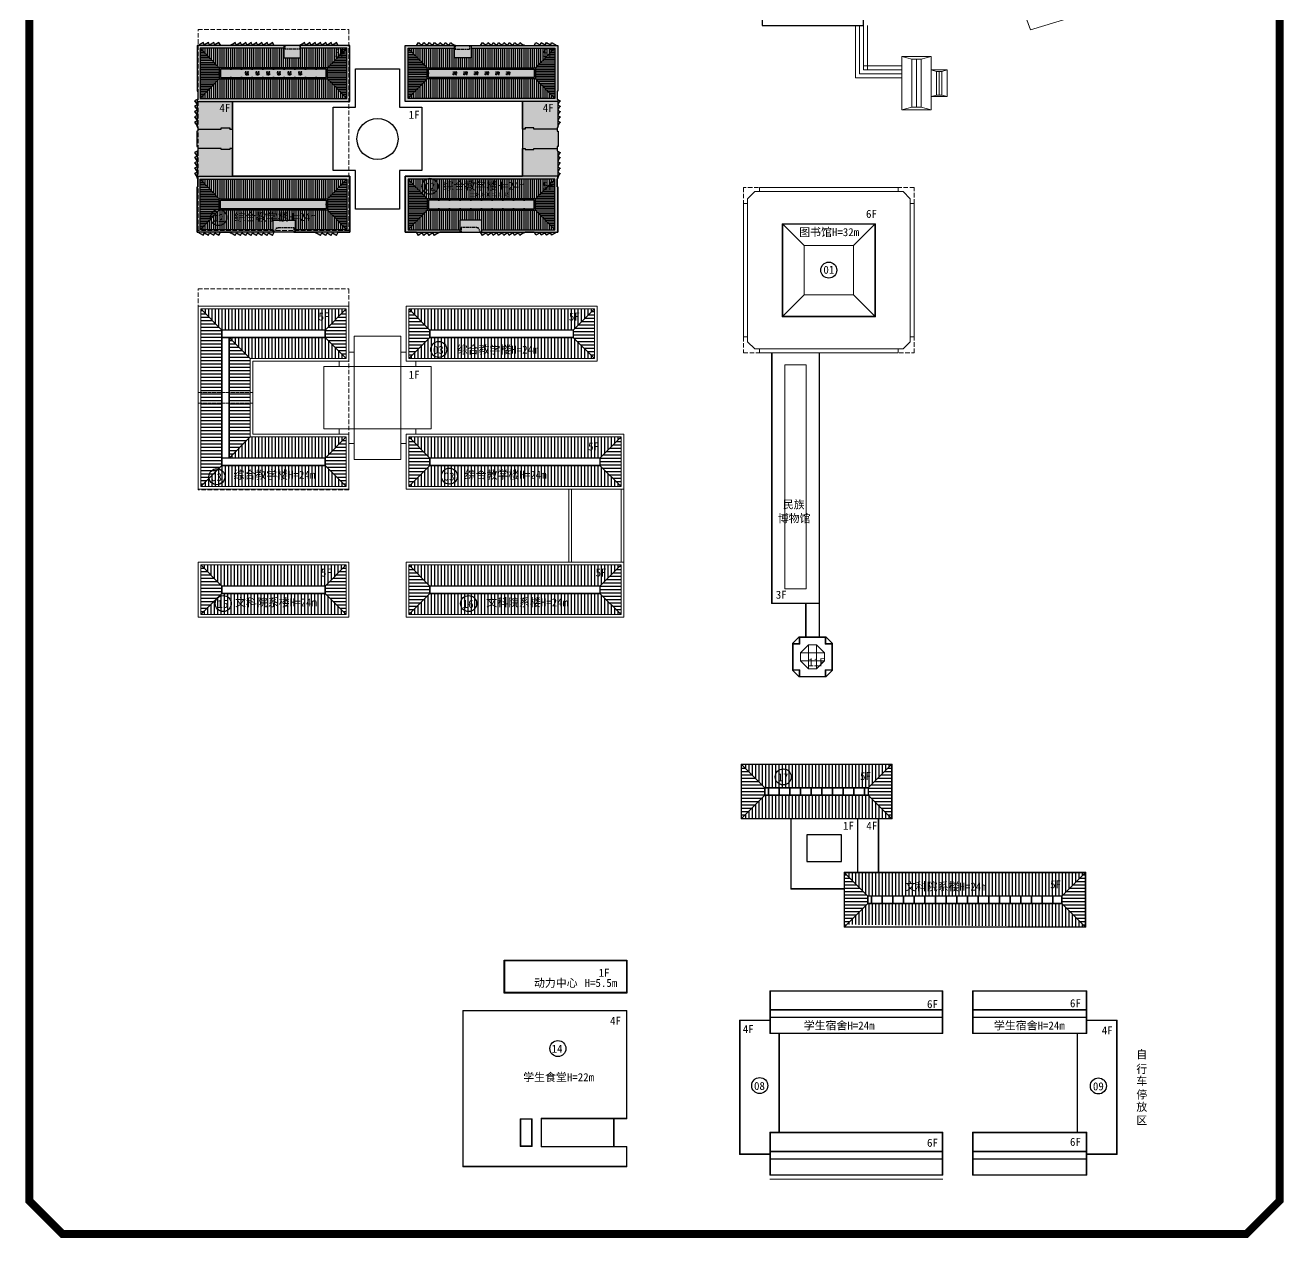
# Model space of a CAD drawing. Header units: millimetres. Extents: x 36733 to 38149, y 42096 to 44277.
# Drawn here: x 36733 to 38149, y 42096 to 43461 of the extents above; entities that cross this region are included whole.
import ezdxf

# ---------------------------------------------------------------- set-up
doc = ezdxf.new("R2010")
doc.units = ezdxf.units.MM
for name, pattern in [('DASH', [0.35, 0.25, -0.1]), ('图框-文字', [0]), ('墙', [0]), ('家具', [0]), ('设备', [0])]:
    doc.linetypes.add(name, pattern=pattern)
for name, color, linetype in [('A_equipment', 45, '设备'), ('A_furniture', 25, '家具'), ('A_title', 183, '图框-文字'), ('A_wall', 4, '墙'), ('填充', 251, 'Continuous')]:
    doc.layers.add(name, color=color, linetype=linetype)
doc.styles.add('HZTXT', font='simhei.ttf', dxfattribs={"width": 0.7})
pattern_1 = [(0, (-36435676.7, -44386626.5), (0, 635), [])]
pattern_2 = [(90, (-36435676.7, -44386626.5), (-793.75, 5e-14), [])]
pattern_3 = [(90, (-82531.1003, -89825.3483), (-3.7500015, 7e-16), [])]
pattern_4 = [(180, (-82531.1003, -90120.424), (-7e-16, -3.7500015), [])]
pattern_5 = [(180, (-72062.172, -85550.283), (-7e-16, -3.7500015), [])]
pattern_6 = [(90, (-72062.172, -85546.475), (-3.7500015, 7e-16), [])]

# ---------------------------------------------------------------- blocks, each defined once
blk = doc.blocks.new('A$19143737')
at = {"layer": 'A_furniture', "ltscale": 500}
h = blk.add_hatch(dxfattribs=at)
h.set_pattern_fill('LINE', color=256, scale=200, style=0)
h.set_pattern_definition([(0, (-36435676.7, -42960335.5), (0, 635), [])])
h.paths.add_polyline_path([(-20300, 26679), (-27500, 34100), (-27500, 15100), (-20300, 22500)])
at = {"layer": 'A_furniture'}
h = blk.add_hatch(dxfattribs=at)
h.set_pattern_fill('LINE,_O', color=256, scale=250, angle=90)
h.set_pattern_definition(pattern_2)
h.paths.add_polyline_path([(20312, 26700), (27500, 34100), (-3875, 34100), (-3875, 30450), (-10125, 30450), (-10125, 34100), (-27500, 34100), (-20320, 26700)])
at = {"layer": 'A_furniture', "ltscale": 500}
h = blk.add_hatch(dxfattribs=at)
h.set_pattern_fill('LINE', color=256, scale=200, style=0)
h.set_pattern_definition(pattern_1)
h.paths.add_polyline_path([(27500, 34100), (20300, 26688), (20300, 22500), (27500, 15100)])
at = {"layer": 'A_furniture'}
h = blk.add_hatch(dxfattribs=at)
h.set_pattern_fill('LINE,_O', color=256, scale=250, angle=90)
h.set_pattern_definition(pattern_2)
h.paths.add_polyline_path([(27500, 15100), (20300, 22500), (-20300, 22500), (-27500, 15100)])
at = {"layer": 'A_furniture', "ltscale": 500}
h = blk.add_hatch(dxfattribs=at)
h.set_pattern_fill('LINE', color=256, scale=200, style=0)
h.set_pattern_definition(pattern_1)
h.paths.add_polyline_path([(-20300, -22500), (-27500, -15100), (-27500, -34100), (-20300, -26679)])
at = {"layer": 'A_furniture'}
h = blk.add_hatch(dxfattribs=at)
h.set_pattern_fill('LINE,_O', color=256, scale=250, angle=90)
h.set_pattern_definition(pattern_2)
h.paths.add_polyline_path([(-27500, -15100), (-20300, -22500), (20300, -22500), (27500, -15100)])
at = {"layer": 'A_furniture', "ltscale": 500}
h = blk.add_hatch(dxfattribs=at)
h.set_pattern_fill('LINE', color=256, scale=200, style=0)
h.set_pattern_definition(pattern_1)
h.paths.add_polyline_path([(27500, -15100), (20300, -22500), (20300, -26688), (27500, -34100)])
at = {"layer": 'A_furniture'}
h = blk.add_hatch(dxfattribs=at)
h.set_pattern_fill('LINE,_O', color=256, scale=250, angle=90)
h.set_pattern_definition(pattern_2)
h.paths.add_polyline_path([(-20320, -26700), (-27500, -34100), (-8125, -34100), (-8125, -30450), (125, -30450), (125, -34100), (27500, -34100), (20312, -26700)])
at = {"layer": 'A_equipment', "linetype": 'DASH'}
for p, q in [((-10600, 25200), (-9400, 24000)), ((-9400, 25200), (-10600, 24000)), ((-6600, 25200), (-5400, 24000)), ((-5400, 25200), (-6600, 24000)), ((-2600, 25200), (-1400, 24000)), ((-1400, 25200), (-2600, 24000)), ((1400, 25200), (2600, 24000)), ((2600, 25200), (1400, 24000)), ((5400, 25200), (6600, 24000)), ((6600, 25200), (5400, 24000)), ((9400, 25200), (10600, 24000)), ((10600, 25200), (9400, 24000))]:
    blk.add_line(p, q, dxfattribs=at)
for points in [[(-10600, 25200), (-9400, 25200), (-9400, 24000), (-10600, 24000)], [(-6600, 25200), (-5400, 25200), (-5400, 24000), (-6600, 24000)], [(-2600, 25200), (-1400, 25200), (-1400, 24000), (-2600, 24000)], [(1400, 25200), (2600, 25200), (2600, 24000), (1400, 24000)], [(5400, 25200), (6600, 25200), (6600, 24000), (5400, 24000)], [(9400, 25200), (10600, 25200), (10600, 24000), (9400, 24000)]]:
    blk.add_lwpolyline(points, close=True, dxfattribs=at)
at = {"layer": 'A_wall'}
for p, q in [((-20300, 26679), (-27500, 34100)), ((20300, 26688), (27500, 34100)), ((-20300, 22500), (-27500, 15100)), ((20300, 22500), (27500, 15100)), ((15410, 14010), (15410, -14010)), ((-20300, -22500), (-27500, -15100)), ((20300, -22500), (27500, -15100)), ((-20300, -26679), (-27500, -34100)), ((20300, -26688), (27500, -34100))]:
    blk.add_line(p, q, dxfattribs=at)
for points in [[(28590, 14790), (28590, 14010), (-28590, 14010), (-28590, 34990), (28590, 34990), (28590, 17950)], [(-3875, 34100), (27500, 34100), (27500, 15100), (-27500, 15100), (-27500, 34100), (-10125, 34100)], [(-3875, 34990), (-3875, 30450), (-10125, 30450), (-10125, 34990), (-3700, 34990)], [(28590, 17950), (28390, 17950), (28390, 14906), (28590, 14790)], [(28590, 14210), (28590, 14210), (28590, 4545), (28390, 4199), (28390, 2850), (28700, 2850), (28700, -2850), (28390, -2850), (28390, -4474), (28590, -4590), (28590, -14210), (28590, -14210)], [(28590, -14655), (28590, -14010), (-28590, -14010), (-28590, -34990), (28590, -34990), (28590, -17950)], [(125, -34100), (27500, -34100), (27500, -15100), (-27500, -15100), (-27500, -34100), (-8125, -34100)], [(28590, -17950), (28390, -17950), (28390, -15001), (28590, -14655)], [(125, -34990), (125, -30450), (-8125, -30450), (-8125, -34990), (300, -34990)]]:
    blk.add_lwpolyline(points, dxfattribs=at)
for points in [[(-20300, 26700), (20300, 26700), (20300, 22500), (-20300, 22500)], [(-19800, 24350), (-20300, 24350), (-20300, 24850), (-19800, 24850)], [(-19800, 26200), (19800, 26200), (19800, 23000), (-19800, 23000)], [(-15750, 26200), (-16250, 26200), (-16250, 26700), (-15750, 26700)], [(-11750, 26200), (-12250, 26200), (-12250, 26700), (-11750, 26700)], [(-7750, 26200), (-8250, 26200), (-8250, 26700), (-7750, 26700)], [(-3750, 26200), (-4250, 26200), (-4250, 26700), (-3750, 26700)], [(250, 26200), (-250, 26200), (-250, 26700), (250, 26700)], [(4250, 26200), (3750, 26200), (3750, 26700), (4250, 26700)], [(8250, 26200), (7750, 26200), (7750, 26700), (8250, 26700)], [(12250, 26200), (11750, 26200), (11750, 26700), (12250, 26700)], [(16250, 26200), (15750, 26200), (15750, 26700), (16250, 26700)], [(19800, 24350), (20300, 24350), (20300, 24850), (19800, 24850)], [(-15750, 22500), (-16250, 22500), (-16250, 23000), (-15750, 23000)], [(-11750, 22500), (-12250, 22500), (-12250, 23000), (-11750, 23000)], [(-7750, 22500), (-8250, 22500), (-8250, 23000), (-7750, 23000)], [(-3750, 22500), (-4250, 22500), (-4250, 23000), (-3750, 23000)], [(250, 22500), (-250, 22500), (-250, 23000), (250, 23000)], [(4250, 22500), (3750, 22500), (3750, 23000), (4250, 23000)], [(8250, 22500), (7750, 22500), (7750, 23000), (8250, 23000)], [(12250, 22500), (11750, 22500), (11750, 23000), (12250, 23000)], [(16250, 22500), (15750, 22500), (15750, 23000), (16250, 23000)], [(-20300, -26700), (20300, -26700), (20300, -22500), (-20300, -22500)], [(-19800, -26200), (19800, -26200), (19800, -23000), (-19800, -23000)], [(-15750, -22500), (-16250, -22500), (-16250, -23000), (-15750, -23000)], [(-11750, -22500), (-12250, -22500), (-12250, -23000), (-11750, -23000)], [(-7750, -22500), (-8250, -22500), (-8250, -23000), (-7750, -23000)], [(-3750, -22500), (-4250, -22500), (-4250, -23000), (-3750, -23000)], [(250, -22500), (-250, -22500), (-250, -23000), (250, -23000)], [(4250, -22500), (3750, -22500), (3750, -23000), (4250, -23000)], [(8250, -22500), (7750, -22500), (7750, -23000), (8250, -23000)], [(12250, -22500), (11750, -22500), (11750, -23000), (12250, -23000)], [(16250, -22500), (15750, -22500), (15750, -23000), (16250, -23000)], [(-19800, -24400), (-20300, -24400), (-20300, -24900), (-19800, -24900)], [(-15750, -26200), (-16250, -26200), (-16250, -26700), (-15750, -26700)], [(-11750, -26200), (-12250, -26200), (-12250, -26700), (-11750, -26700)], [(-7750, -26200), (-8250, -26200), (-8250, -26700), (-7750, -26700)], [(-3750, -26200), (-4250, -26200), (-4250, -26700), (-3750, -26700)], [(250, -26200), (-250, -26200), (-250, -26700), (250, -26700)], [(4250, -26200), (3750, -26200), (3750, -26700), (4250, -26700)], [(8250, -26200), (7750, -26200), (7750, -26700), (8250, -26700)], [(12250, -26200), (11750, -26200), (11750, -26700), (12250, -26700)], [(16250, -26200), (15750, -26200), (15750, -26700), (16250, -26700)], [(19800, -24400), (20300, -24400), (20300, -24900), (19800, -24900)]]:
    blk.add_lwpolyline(points, close=True, dxfattribs=at)
blk = doc.blocks.new('A$28161141')
at = {"layer": '填充'}
h = blk.add_hatch(color=256, dxfattribs=at)
h.dxf.hatch_style = 1
h.paths.add_polyline_path([(28.21, 2.85), (27.9, 2.85), (27.9, 4.2), (28.1, 4.55), (28.1, 14.01), (14.92, 14.01), (14.92, -14.01), (28.1, -14.01), (28.1, -4.59), (27.9, -4.47), (27.9, -2.85), (28.21, -2.85)])
h.paths.add_polyline_path([(28.1, -17.95), (27.9, -17.95), (27.9, -15), (28.1, -14.65), (28.1, -14.01), (-29.08, -14.01), (-29.08, -34.99), (28.1, -34.99)])
h.paths.add_polyline_path([(28.1, 34.99), (-29.08, 34.99), (-29.08, 14.01), (28.1, 14.01), (28.1, 14.79), (27.9, 14.91), (27.9, 17.95), (28.1, 17.95)])
h = blk.add_hatch(color=256, dxfattribs=at)
h.dxf.hatch_style = 1
h.paths.add_polyline_path([(-13.87, 35.91), (-13.82, 35.99), (-14.12, 36.16), (-14.66, 35.22), (-15.87, 35.91), (-15.82, 35.99), (-16.12, 36.16), (-16.66, 35.22), (-17.87, 35.91), (-17.82, 35.99), (-18.12, 36.16), (-18.66, 35.22), (-19.87, 35.91), (-19.82, 35.99), (-20.12, 36.16), (-20.66, 35.22), (-21.87, 35.91), (-21.82, 35.99), (-22.12, 36.16), (-22.66, 35.22), (-23.87, 35.91), (-23.82, 35.99), (-24.12, 36.16), (-24.79, 34.99), (-10.34, 34.99), (-10.34, 35.14), (-10.62, 35.3), (-10.66, 35.22), (-11.87, 35.91), (-11.82, 35.99), (-12.12, 36.16), (-12.66, 35.22)])
h = blk.add_hatch(color=256, dxfattribs=at)
h.dxf.hatch_style = 1
h.paths.add_polyline_path([(2.13, 35.91), (2.18, 35.99), (1.88, 36.16), (1.34, 35.22), (0.13, 35.91), (0.18, 35.99), (-0.12, 36.16), (-0.79, 34.99), (15.86, 34.99), (15.86, 35.02), (15.38, 35.3), (15.34, 35.22), (14.13, 35.91), (14.18, 35.99), (13.88, 36.16), (13.34, 35.22), (12.13, 35.91), (12.18, 35.99), (11.88, 36.16), (11.34, 35.22), (10.13, 35.91), (10.18, 35.99), (9.88, 36.16), (9.34, 35.22), (8.13, 35.91), (8.18, 35.99), (7.88, 36.16), (7.34, 35.22), (6.13, 35.91), (6.18, 35.99), (5.88, 36.16), (5.34, 35.22), (4.13, 35.91), (4.18, 35.99), (3.88, 36.16), (3.34, 35.22)])
h = blk.add_hatch(color=256, dxfattribs=at)
h.dxf.hatch_style = 1
h.paths.add_polyline_path([(19.93, 36.12), (19.27, 34.99), (27.83, 34.99), (25.83, 36.15), (25.66, 35.85), (25.73, 35.81), (25.41, 35.24), (23.86, 36.14), (23.69, 35.85), (23.77, 35.8), (23.44, 35.24), (21.89, 36.13), (21.72, 35.84), (21.8, 35.79), (21.48, 35.23)])
h = blk.add_hatch(color=256, dxfattribs=at)
h.dxf.hatch_style = 1
h.paths.add_polyline_path([(29.08, 14.23), (28.1, 14.79), (28.1, 14.01), (28.1, 4.55), (28.21, 4.73), (28.13, 4.77), (28.83, 5.98), (28.91, 5.93), (29.08, 6.23), (28.13, 6.77), (28.83, 7.98), (28.91, 7.93), (29.08, 8.23), (28.13, 8.77), (28.83, 9.98), (28.91, 9.93), (29.08, 10.23), (28.13, 10.77), (28.83, 11.98), (28.91, 11.93), (29.08, 12.23), (28.13, 12.77), (28.83, 13.98), (28.91, 13.93)])
h = blk.add_hatch(color=256, dxfattribs=at)
h.dxf.hatch_style = 1
h.paths.add_polyline_path([(29.08, -8.97), (28.14, -8.43), (28.83, -7.22), (28.91, -7.27), (29.08, -6.97), (28.21, -6.47), (28.83, -5.4), (28.91, -5.45), (29.08, -5.15), (28.1, -4.59), (28.1, -14.21), (28.1, -14.65), (28.21, -14.47), (28.13, -14.43), (28.83, -13.22), (28.91, -13.27), (29.08, -12.97), (28.13, -12.43), (28.83, -11.22), (28.91, -11.27), (29.08, -10.97), (28.13, -10.43), (28.83, -9.22), (28.91, -9.27)])
h = blk.add_hatch(color=256, dxfattribs=at)
h.dxf.hatch_style = 1
h.paths.add_polyline_path([(-16.24, -35.08), (-16.14, -35.08), (-16.14, -34.99), (-24.79, -34.99), (-24.12, -36.16), (-23.82, -35.99), (-23.87, -35.91), (-22.66, -35.22), (-22.12, -36.16), (-21.82, -35.99), (-21.87, -35.91), (-20.66, -35.22), (-20.12, -36.16), (-19.82, -35.99), (-19.87, -35.91), (-18.66, -35.22), (-18.12, -36.16), (-17.82, -35.99), (-17.87, -35.91), (-16.66, -35.22), (-16.62, -35.3)])
h.paths.add_polyline_path([(3.34, -35.22), (3.88, -36.16), (4.18, -35.99), (4.13, -35.91), (5.34, -35.22), (5.88, -36.16), (6.18, -35.99), (6.13, -35.91), (7.34, -35.22), (7.88, -36.16), (8.18, -35.99), (8.13, -35.91), (9.34, -35.22), (9.88, -36.16), (10.18, -35.99), (10.13, -35.91), (11.34, -35.22), (11.88, -36.16), (12.18, -35.99), (12.13, -35.91), (13.34, -35.22), (13.88, -36.16), (14.18, -35.99), (14.13, -35.91), (15.34, -35.22), (15.38, -35.3), (15.76, -35.08), (15.86, -35.08), (15.86, -34.99), (-0.79, -34.99), (-0.12, -36.16), (0.18, -35.99), (0.13, -35.91), (1.34, -35.22), (1.88, -36.16), (2.18, -35.99), (2.13, -35.91)])
h = blk.add_hatch(color=256, dxfattribs=at)
h.dxf.hatch_style = 1
h.paths.add_polyline_path([(25.41, -35.24), (25.73, -35.81), (25.66, -35.85), (25.83, -36.15), (27.83, -34.99), (19.27, -34.99), (19.43, -35.27), (19.51, -35.22), (19.83, -35.78), (19.76, -35.83), (19.93, -36.12), (21.48, -35.23), (21.8, -35.79), (21.72, -35.84), (21.89, -36.13), (23.44, -35.24), (23.77, -35.8), (23.69, -35.85), (23.86, -36.14)])
at = {"layer": 'A_wall', "ltscale": 2}
for points in [[(14.92, 14.01), (14.92, 14.01), (14.92, 14.01), (14.92, 14.01), (14.92, 14.01), (-12.84, 14.01), (-12.84, 14.01), (-12.84, 14.01), (-12.84, 14.01), (-12.84, 14.01), (-12.84, 14.01), (-12.84, 14.01), (-12.84, 14.01), (-12.84, 14.01), (-12.84, 14.01), (-12.84, 14.01), (-12.84, 14.01), (-12.84, 14.01), (-12.84, 14.01), (-12.84, 14.01), (-12.84, 14.01), (-29.08, 14.01), (-29.08, 34.99), (-29.08, 34.99), (-29.08, 34.99), (-29.08, 34.99), (-29.08, 34.99), (-24.79, 34.99), (-24.12, 36.16), (-23.82, 35.99), (-23.87, 35.91), (-23.82, 35.99), (-23.87, 35.91), (-23.82, 35.99), (-23.87, 35.91), (-22.66, 35.22), (-22.12, 36.16), (-21.82, 35.99), (-21.87, 35.91), (-21.82, 35.99), (-21.82, 35.99), (-21.87, 35.91), (-20.66, 35.22), (-20.12, 36.16), (-19.82, 35.99), (-19.87, 35.91), (-19.82, 35.99), (-19.82, 35.99), (-19.87, 35.91), (-18.66, 35.22), (-18.12, 36.16), (-17.82, 35.99), (-17.87, 35.91), (-17.82, 35.99), (-17.82, 35.99), (-17.87, 35.91), (-16.66, 35.22), (-16.12, 36.16), (-15.82, 35.99), (-15.87, 35.91), (-15.82, 35.99), (-15.82, 35.99), (-15.87, 35.91), (-14.66, 35.22), (-14.12, 36.16), (-13.82, 35.99), (-13.82, 35.99), (-13.82, 35.99), (-13.87, 35.91), (-12.66, 35.22), (-12.12, 36.16), (-11.82, 35.99), (-11.82, 35.99), (-11.87, 35.91), (-11.82, 35.99), (-11.82, 35.99), (-11.82, 35.99), (-11.87, 35.91), (-10.66, 35.22), (-10.62, 35.3), (-10.34, 35.14), (-10.34, 34.99)], [(-4.84, 34.99), (-0.79, 34.99), (-0.12, 36.16), (0.18, 35.99), (0.13, 35.91), (0.18, 35.99), (0.13, 35.91), (0.18, 35.99), (0.13, 35.91), (1.34, 35.22), (1.88, 36.16), (2.18, 35.99), (2.13, 35.91), (2.18, 35.99), (2.13, 35.91), (2.18, 35.99), (2.13, 35.91), (3.34, 35.22), (3.88, 36.16), (4.18, 35.99), (4.13, 35.91), (4.18, 35.99), (4.13, 35.91), (4.18, 35.99), (4.13, 35.91), (5.34, 35.22), (5.88, 36.16), (6.18, 35.99), (6.13, 35.91), (6.18, 35.99), (6.13, 35.91), (6.18, 35.99), (6.13, 35.91), (7.34, 35.22), (7.88, 36.16), (8.18, 35.99), (8.13, 35.91), (8.18, 35.99), (8.13, 35.91), (8.18, 35.99), (8.13, 35.91), (9.34, 35.22), (9.88, 36.16), (10.18, 35.99), (10.13, 35.91), (10.18, 35.99), (10.13, 35.91), (10.18, 35.99), (10.13, 35.91), (11.34, 35.22), (11.88, 36.16), (12.18, 35.99), (12.13, 35.91), (12.18, 35.99), (12.13, 35.91), (13.34, 35.22), (13.88, 36.16), (14.18, 35.99), (14.18, 35.99), (14.18, 35.99), (14.13, 35.91), (15.34, 35.22), (15.38, 35.3), (15.86, 35.02), (15.86, 34.99), (19.27, 34.99), (19.93, 36.12), (21.48, 35.23), (21.8, 35.79), (21.72, 35.84), (21.89, 36.13), (23.44, 35.24), (23.77, 35.8), (23.69, 35.85), (23.86, 36.14), (25.41, 35.24), (25.73, 35.81), (25.66, 35.85), (25.83, 36.15), (27.83, 34.99), (28.1, 34.99), (28.1, 17.95), (27.9, 17.95), (27.9, 16.3), (27.9, 15.55), (27.9, 14.91), (29.08, 14.23), (28.91, 13.93), (28.83, 13.98), (28.91, 13.93), (28.83, 13.98), (28.91, 13.93), (28.83, 13.98), (28.13, 12.77), (29.08, 12.23), (28.91, 11.93), (28.91, 11.93), (28.83, 11.98), (28.91, 11.93), (28.91, 11.93), (28.83, 11.98), (28.91, 11.93), (28.91, 11.93), (28.83, 11.98), (28.13, 10.77), (29.08, 10.23), (29.08, 10.23), (29.08, 10.23), (28.91, 9.93), (28.83, 9.98), (28.13, 8.77), (28.13, 8.77), (29.08, 8.23), (28.91, 7.93), (28.83, 7.98), (28.13, 6.77), (29.08, 6.23), (28.91, 5.93), (28.83, 5.98), (28.13, 4.77), (28.21, 4.73), (27.9, 4.2), (27.9, 3.61), (19.16, 3.61), (19.16, 4.15), (15.86, 4.15), (15.86, 3.61), (15.86, 4.15), (15.86, 3.61), (15.86, 4.15), (15.86, 3.61), (15.86, 4.15), (15.86, 3.61), (15.86, 4.15), (15.86, 3.61), (15.86, 4.15), (15.86, 3.61), (15.86, 3.61), (15.86, 4.15), (15.86, 3.61), (15.86, 3.61), (15.86, 4.15), (15.86, 3.61), (14.92, 3.61), (14.92, 14.01), (14.92, 14.01), (14.92, 14.01), (14.92, 14.01), (14.92, 14.01), (14.92, 14.01), (14.92, 14.01), (14.92, 14.01), (14.92, 14.01), (14.92, 14.01), (14.92, 14.01), (14.92, 14.01), (14.92, 14.01), (14.92, 14.01), (14.92, 14.01), (14.92, 14.01), (14.92, 14.01), (14.92, 14.01), (14.92, 14.01), (14.92, 14.01), (14.92, 14.01), (14.92, 14.01), (14.92, 14.01)], [(-29.08, -14.01), (14.92, -14.01), (14.92, -3.61), (15.86, -3.61), (15.86, -4), (19.16, -4), (19.16, -3.61), (27.9, -3.61), (27.9, -4.47), (29.08, -5.15), (28.91, -5.45), (28.83, -5.4), (28.21, -6.47), (29.08, -6.97), (28.91, -7.27), (28.83, -7.22), (28.14, -8.43), (29.08, -8.97), (28.91, -9.27), (28.83, -9.22), (28.13, -10.43), (29.08, -10.97), (28.91, -11.27), (28.83, -11.22), (28.13, -12.43), (29.08, -12.97), (28.91, -13.27), (28.83, -13.22), (28.13, -14.43), (28.21, -14.47), (27.9, -15), (27.9, -17.95), (28.1, -17.95), (28.1, -34.99), (27.83, -34.99), (25.83, -36.15), (25.66, -35.85), (25.73, -35.81), (25.41, -35.24), (23.86, -36.14), (23.69, -35.85), (23.77, -35.8), (23.44, -35.24), (21.89, -36.13), (21.72, -35.84), (21.8, -35.79), (21.48, -35.23), (19.93, -36.12), (19.76, -35.83), (19.83, -35.78), (19.51, -35.22), (19.43, -35.27), (19.27, -34.99), (15.86, -34.99), (15.86, -35.08), (15.76, -35.08), (15.38, -35.3), (15.34, -35.22), (14.13, -35.91), (14.18, -35.99), (13.88, -36.16), (13.34, -35.22), (12.13, -35.91), (12.18, -35.99), (11.88, -36.16), (11.34, -35.22), (10.13, -35.91), (10.18, -35.99), (9.88, -36.16), (9.34, -35.22), (8.13, -35.91), (8.18, -35.99), (7.88, -36.16), (7.34, -35.22), (6.13, -35.91), (6.18, -35.99), (5.88, -36.16), (5.34, -35.22), (4.13, -35.91), (4.18, -35.99), (3.88, -36.16), (3.34, -35.22), (2.13, -35.91), (2.18, -35.99), (1.88, -36.16), (1.34, -35.22), (0.13, -35.91), (0.18, -35.99), (-0.12, -36.16), (-0.79, -34.99)], [(-8.14, -34.99), (-8.14, -34.99), (-16.14, -34.99), (-16.14, -35.08), (-16.24, -35.08), (-16.62, -35.3), (-16.66, -35.22), (-17.87, -35.91), (-17.82, -35.99), (-18.12, -36.16), (-18.66, -35.22), (-19.87, -35.91), (-19.82, -35.99), (-20.12, -36.16), (-20.66, -35.22), (-21.87, -35.91), (-21.82, -35.99), (-22.12, -36.16), (-22.66, -35.22), (-23.87, -35.91), (-23.82, -35.99), (-24.12, -36.16), (-24.79, -34.99), (-29.08, -34.99), (-29.08, -14.01)]]:
    blk.add_lwpolyline(points, dxfattribs=at)
at = {"layer": 'A_wall', "linetype": 'DASH', "ltscale": 2}
for points in [[(-10.34, 34.99), (-10.34, 33.7), (-4.84, 33.7), (-4.84, 34.99)], [(-0.79, -34.99), (-1.77, -33.29), (-2.24, -33.29), (-2.24, -33.2), (-8.14, -33.2), (-8.14, -34.99)]]:
    blk.add_lwpolyline(points, dxfattribs=at)
at = {"layer": 'A_equipment', "xscale": 0.001, "yscale": 0.001, "zscale": 0.001}
blk.add_blockref('A$19143737', (-0.49, 0), dxfattribs=at)
blk = doc.blocks.new('A$28115318')
at = {"layer": 'A_title', "style": 'HZTXT'}
for s, p in [('自', (-2.16, 10.79)), ('行', (-2.16, 5.28)), ('车', (-2.16, 0.77)), ('停', (-2.16, -4.31)), ('放', (-2.16, -8.92)), ('区', (-2.16, -13.98))]:
    blk.add_text(s, height=3, dxfattribs=at).set_placement(p)

msp = doc.modelspace()

# ---------------------------------------------------------------- hatches: boundary and pattern name
at = {"linetype": 'Continuous'}
h = msp.add_hatch(dxfattribs=at)
h.set_pattern_fill('普通砖', color=256, scale=1.5, angle=45)
h.set_pattern_definition(pattern_3)
h.paths.add_polyline_path([(37071.3, 42964.9), (36954.3, 42964.9), (36930.9, 42941.5), (37094.7, 42941.5)])
h.paths.add_polyline_path([(37094.7, 42997.3), (36986.7, 42997.3), (36963.3, 42973.9), (37071.3, 42973.9)])
h.paths.add_polyline_path([(37071.3, 43108.9), (36963.3, 43108.9), (36986.7, 43085.5), (37094.7, 43085.5)])
h.paths.add_polyline_path([(37094.7, 43141.3), (36930.9, 43141.3), (36954.3, 43117.9), (37071.3, 43117.9)])
h = msp.add_hatch(dxfattribs=at)
h.set_pattern_fill('普通砖', color=256, scale=1.5, angle=135)
h.set_pattern_definition(pattern_4)
h.paths.add_polyline_path([(37094.7, 42997.3), (37071.3, 42973.9), (37071.3, 42973.3), (37071.3, 42964.9), (37094.7, 42941.5)])
h.paths.add_polyline_path([(36986.7, 43085.5), (36963.3, 43108.9), (36963.3, 42973.9), (36986.7, 42997.3)])
h.paths.add_polyline_path([(36954.3, 43108.9), (36954.3, 43109.5), (36954.3, 43117.9), (36930.9, 43141.3), (36930.9, 43087.6), (36930.9, 42995.2), (36930.9, 42941.5), (36954.3, 42964.9), (36954.3, 42965.5), (36954.3, 42973.3), (36954.3, 42973.9)])
h = msp.add_hatch(dxfattribs=at)
h.set_pattern_fill('普通砖', color=256, scale=1.5, angle=135)
h.set_pattern_definition(pattern_4)
h.paths.add_polyline_path([(37094.7, 43141.3), (37071.3, 43117.9), (37071.3, 43117.3), (37071.3, 43108.9), (37094.7, 43085.5)])
h = msp.add_hatch(dxfattribs=at)
h.set_pattern_fill('普通砖', color=256, scale=1.5, angle=135)
h.set_pattern_definition(pattern_5)
h.paths.add_polyline_path([(37164.9, 43141.3), (37164.9, 43085.5), (37188.3, 43108.9), (37188.3, 43109.5), (37188.3, 43117.9)])
h.paths.add_polyline_path([(37373.7, 43141.3), (37350.3, 43117.9), (37350.3, 43117.3), (37350.3, 43108.9), (37373.7, 43085.5)])
h = msp.add_hatch(dxfattribs=at)
h.set_pattern_fill('普通砖', color=256, scale=1.5, angle=45)
h.set_pattern_definition(pattern_6)
h.paths.add_polyline_path([(37164.9, 43141.3), (37188.3, 43117.9), (37350.3, 43117.9), (37373.7, 43141.3)])
h.paths.add_polyline_path([(37373.7, 43085.5), (37350.3, 43108.9), (37188.3, 43108.9), (37164.9, 43085.5)])
h = msp.add_hatch(dxfattribs=at)
h.set_pattern_fill('普通砖', color=256, scale=1.5, angle=135)
h.set_pattern_definition(pattern_5)
h.paths.add_polyline_path([(37403.7, 42997.3), (37380.3, 42973.9), (37380.3, 42973.3), (37380.3, 42965.5), (37380.3, 42964.9), (37403.7, 42941.5), (37403.7, 42943.6)])
h.paths.add_polyline_path([(37188.3, 42973.3), (37188.3, 42973.9), (37164.9, 42997.3), (37164.9, 42941.5), (37188.3, 42964.9), (37188.3, 42965.5)])
h = msp.add_hatch(dxfattribs=at)
h.set_pattern_fill('普通砖', color=256, scale=1.5, angle=45)
h.set_pattern_definition(pattern_6)
h.paths.add_polyline_path([(37403.7, 42941.5), (37380.3, 42964.9), (37188.3, 42964.9), (37164.9, 42941.5)])
h.paths.add_polyline_path([(37380.3, 42973.9), (37403.7, 42997.3), (37164.9, 42997.3), (37188.3, 42973.9)])
h = msp.add_hatch(dxfattribs=at)
h.set_pattern_fill('普通砖', color=256, scale=1.5, angle=135)
h.set_pattern_definition(pattern_5)
h.paths.add_polyline_path([(36954.3, 42829.9), (36930.9, 42853.3), (36930.9, 42797.5), (36954.3, 42820.9), (36954.3, 42821.5)])
h.paths.add_polyline_path([(37094.7, 42853.3), (37071.3, 42829.9), (37071.3, 42829.3), (37071.3, 42820.9), (37094.7, 42797.5)])
h = msp.add_hatch(dxfattribs=at)
h.set_pattern_fill('普通砖', color=256, scale=1.5, angle=45)
h.set_pattern_definition(pattern_6)
h.paths.add_polyline_path([(37071.3, 42829.9), (37094.7, 42853.3), (36930.9, 42853.3), (36954.3, 42829.9)])
h.paths.add_polyline_path([(37094.7, 42797.5), (37071.3, 42820.9), (36954.3, 42820.9), (36930.9, 42797.5)])
h = msp.add_hatch(dxfattribs=at)
h.set_pattern_fill('普通砖', color=256, scale=1.5, angle=135)
h.set_pattern_definition([(180, (-72062.172, -85694.283), (-7e-16, -3.7500015), [])])
h.paths.add_polyline_path([(37403.7, 42853.3), (37380.3, 42829.9), (37380.3, 42829.3), (37380.3, 42821.5), (37380.3, 42820.9), (37403.7, 42797.5), (37403.7, 42799.6)])
h.paths.add_polyline_path([(37188.3, 42829.3), (37188.3, 42829.9), (37164.9, 42853.3), (37164.9, 42797.5), (37188.3, 42820.9), (37188.3, 42821.5)])
h = msp.add_hatch(dxfattribs=at)
h.set_pattern_fill('普通砖', color=256, scale=1.5, angle=45)
h.set_pattern_definition([(90, (-72062.172, -85690.475), (-3.7500015, 7e-16), [])])
h.paths.add_polyline_path([(37380.3, 42820.9), (37188.3, 42820.9), (37164.9, 42797.5), (37403.7, 42797.5)])
h.paths.add_polyline_path([(37403.7, 42853.3), (37164.9, 42853.3), (37188.3, 42829.9), (37380.3, 42829.9)])
h = msp.add_hatch(dxfattribs=at)
h.set_pattern_fill('普通砖', color=256, scale=1.5, angle=45)
h.set_pattern_definition(pattern_3)
h.paths.add_polyline_path([(37900, 42472.1), (37681, 42472.1), (37657.6, 42448.7), (37925.8, 42446.3)])
h.paths.add_polyline_path([(37925.8, 42506.9), (37655.2, 42506.9), (37681, 42481.1), (37900, 42481.1)])
h.paths.add_polyline_path([(37682.2, 42593.9), (37565.2, 42593.9), (37539.4, 42568.1), (37708, 42568.1)])
h.paths.add_polyline_path([(37708, 42628.7), (37539.4, 42628.7), (37565.2, 42602.9), (37682.2, 42602.9)])
h = msp.add_hatch(dxfattribs=at)
h.set_pattern_fill('普通砖', color=256, scale=1.5, angle=135)
h.set_pattern_definition([(180, (-82531.1003, -89829.1563), (-7e-16, -3.7500015), [])])
h.paths.add_polyline_path([(37565.2, 42602.9), (37539.4, 42628.7), (37539.4, 42568.1), (37565.2, 42593.9), (37565.2, 42594.5)])
h.paths.add_polyline_path([(37708, 42628.7), (37682.2, 42602.9), (37682.2, 42602.3), (37682.2, 42593.9), (37708, 42568.1)])
h.paths.add_polyline_path([(37681, 42481.1), (37655.2, 42506.9), (37655.2, 42446.3), (37681, 42472.1), (37681, 42472.7)])
h.paths.add_polyline_path([(37925.8, 42506.9), (37900, 42481.1), (37900, 42480.5), (37900, 42472.1), (37925.8, 42446.3)])

# ---------------------------------------------------------------- linework, layer by layer
at = {"linetype": 'Continuous', "lineweight": 0}
for p, q in [((37719.5, 43414.7), (37676.6, 43414.7)), ((37719.5, 43410.2), (37676.6, 43410.2)), ((37719.5, 43402.7), (37719.5, 43410.2)), ((37573, 42809.8), (37573, 43091.8)), ((37573.6, 42810.4), (37573.6, 43091.8)), ((37626.4, 43091.8), (37626.4, 42810.4)), ((37627, 43091.8), (37627, 42809.8)), ((37406.7, 42794.5), (37406.7, 43000.3)), ((37344.9, 42938.5), (37344.9, 42856.3)), ((37347.9, 42938.5), (37347.9, 42856.3)), ((37403.7, 42938.5), (37403.7, 42856.3)), ((37627, 42809.8), (37573, 42809.8)), ((37626.4, 42810.4), (37573.6, 42810.4)), ((37670.2, 42567.5), (37670.2, 42507.5)), ((37693, 42507.5), (37693, 42567.5)), ((37654.6, 42489.2), (37595.2, 42489.2)), ((37571.2, 42326), (37571.2, 42374.3)), ((37571.2, 42374.3), (37765.6, 42374.3)), ((37571.8, 42326.6), (37571.8, 42373.7)), ((37571.8, 42373.7), (37765, 42373.7)), ((37765, 42373.7), (37765, 42326.6)), ((37765.6, 42374.3), (37765.6, 42326)), ((37799.1, 42374.3), (37799.1, 42326)), ((37927.5, 42374.3), (37799.1, 42374.3)), ((37799.7, 42373.7), (37799.7, 42326.6)), ((37926.9, 42373.7), (37799.7, 42373.7)), ((37926.9, 42326.6), (37926.9, 42373.7)), ((37927.5, 42326), (37927.5, 42374.3)), ((37765.6, 42326), (37571.2, 42326)), ((37765, 42326.6), (37571.8, 42326.6)), ((37799.1, 42326), (37927.5, 42326)), ((37799.7, 42326.6), (37926.9, 42326.6)), ((37571.2, 42166.7), (37571.2, 42215)), ((37571.2, 42215), (37765.6, 42215)), ((37571.8, 42167.3), (37571.8, 42214.4)), ((37571.8, 42214.4), (37765, 42214.4)), ((37765, 42214.4), (37765, 42167.3)), ((37765.6, 42215), (37765.6, 42166.7)), ((37799.1, 42215), (37799.1, 42166.7)), ((37927.5, 42215), (37799.1, 42215)), ((37799.7, 42214.4), (37799.7, 42167.3)), ((37926.9, 42214.4), (37799.7, 42214.4)), ((37926.9, 42167.3), (37926.9, 42214.4)), ((37927.5, 42166.7), (37927.5, 42215)), ((37765.6, 42166.7), (37571.2, 42166.7)), ((37765.6, 42162.2), (37571.2, 42162.2)), ((37765, 42167.3), (37571.8, 42167.3)), ((37799.1, 42166.7), (37927.5, 42166.7)), ((37799.7, 42167.3), (37926.9, 42167.3))]:
    msp.add_line(p, q, dxfattribs=at)
at = {"color": 1, "linetype": 'DASH', "lineweight": 0, "ltscale": 5}
for p, q in [((36927.9, 43047.4), (36989.7, 43047.4)), ((36927.9, 43035.4), (36989.7, 43035.4))]:
    msp.add_line(p, q, dxfattribs=at)
at = {"linetype": 'Continuous'}
msp.add_line((37595.2, 42489.2), (37595.2, 42567.5), dxfattribs=at)
at = {"ltscale": 3, "const_width": 9}
msp.add_lwpolyline([(36790.5, 44272.7), (36738, 44220.2), (36738, 42138.2), (36775.5, 42100.7), (38107.2, 42100.7), (38144.7, 42138.2), (38144.7, 44205.2), (38077.2, 44272.7)], close=True, dxfattribs=at)
at = {"linetype": 'Continuous'}
for points in [[(37583.6, 43550.4), (37583.6, 43619.4), (37484.6, 43619.4), (37484.6, 43514.4), (37562.6, 43514.4), (37562.6, 43460.4), (37676.6, 43460.4), (37676.6, 43550.4)], [(37651.6, 42549.5), (37612.6, 42549.5), (37612.6, 42519.5), (37651.6, 42519.5)]]:
    msp.add_lwpolyline(points, close=True, dxfattribs=at)
at = {"linetype": 'Continuous', "lineweight": 0}
for points in [[(37958.5, 43505.2), (37958.5, 43484), (37864.2, 43455.3), (37846.7, 43503.7)], [(37667.6, 43460.4), (37667.6, 43401.2), (37719.5, 43401.2)], [(37672.1, 43460.4), (37672.1, 43405.7), (37719.5, 43405.7)], [(37676.6, 43460.4), (37676.6, 43410.2)], [(37681.1, 43460.4), (37681.1, 43410.2)], [(37736, 43422.2), (37730.8, 43422.2), (37719.5, 43425.2)], [(37730.8, 43422.2), (37741.3, 43422.2)], [(37730.8, 43422.2), (37730.8, 43368.2)], [(37736, 43422.2), (37741.3, 43422.2), (37752.5, 43425.2)], [(37736, 43422.2), (37736, 43368.2)], [(37741.3, 43422.2), (37741.3, 43368.2)], [(37752.5, 43410.2), (37758.5, 43408.4), (37764.5, 43408.4), (37770.5, 43410.2)], [(37758.5, 43408.4), (37758.5, 43382)], [(37761.5, 43382), (37761.5, 43408.4)], [(37764.5, 43408.4), (37764.5, 43382)], [(37752.5, 43380.2), (37758.5, 43382), (37764.5, 43382), (37770.5, 43380.2)], [(37736, 43368.2), (37730.8, 43368.2), (37719.5, 43365.2)], [(37736, 43368.2), (37741.3, 43368.2), (37752.5, 43365.2)], [(37637.5, 43277.8), (37559.5, 43277.8)], [(37559.5, 43277.8), (37559.5, 43273.3)], [(37637.5, 43277.8), (37715.5, 43277.8)], [(37715.5, 43277.8), (37715.5, 43273.3)], [(37546, 43259.8), (37541.5, 43259.8)], [(37541.5, 43259.8), (37541.5, 43184.8)], [(37729, 43259.8), (37733.5, 43259.8)], [(37733.5, 43259.8), (37733.5, 43184.8)], [(37609.7, 43212.6), (37585.7, 43236.6)], [(37665.2, 43212.6), (37689.2, 43236.6)], [(37541.5, 43109.8), (37541.5, 43184.8)], [(37733.5, 43109.8), (37733.5, 43184.8)], [(37609.7, 43157.1), (37585.7, 43133.1)], [(37665.2, 43157.1), (37689.2, 43133.1)], [(36954.3, 43117.9), (36930.9, 43141.3)], [(36986.7, 43085.5), (37094.7, 43085.5), (37094.7, 43141.3), (36930.9, 43141.3), (36930.9, 43087.6)], [(37071.3, 43117.9), (37094.7, 43141.3)], [(37188.3, 43117.9), (37164.9, 43141.3)], [(37350.3, 43117.9), (37373.7, 43141.3)], [(37546, 43109.8), (37541.5, 43109.8)], [(37729, 43109.8), (37733.5, 43109.8)], [(36954.3, 43108.9), (36954.3, 42973.9)], [(36954.9, 43108.9), (36954.9, 42973.9)], [(36962.7, 43108.9), (36962.7, 42973.9)], [(36963.3, 43108.9), (36963.3, 42973.9)], [(36986.7, 43085.5), (36963.3, 43108.9)], [(37071.3, 43108.9), (37094.7, 43085.5)], [(37188.3, 43108.9), (37164.9, 43085.5)], [(37350.3, 43108.9), (37373.7, 43085.5)], [(37559.5, 43091.8), (37559.5, 43096.3)], [(37715.5, 43091.8), (37715.5, 43096.3)], [(36930.9, 43087.6), (36930.9, 42995.2)], [(36986.7, 43085.5), (36986.7, 42997.3)], [(37086.6, 43082.5), (37086.6, 43076.5), (37103.7, 43076.5), (37103.7, 43092.7), (37097.7, 43092.7)], [(37173, 43082.5), (37173, 43076.5), (37155.9, 43076.5), (37155.9, 43092.7), (37161.9, 43092.7)], [(37637.5, 43091.8), (37559.5, 43091.8)], [(37637.5, 43091.8), (37715.5, 43091.8)], [(37588, 42826.5), (37588, 43078.5), (37612, 43078.5), (37612, 42826.5), (37588, 42826.5)], [(36930.9, 42995.2), (36930.9, 42941.5), (37094.7, 42941.5), (37094.7, 42997.3), (36986.7, 42997.3)], [(36986.7, 42997.3), (36963.3, 42973.9)], [(37071.3, 42973.9), (37094.7, 42997.3)], [(37086.6, 43000.3), (37086.6, 43006.3), (37103.7, 43006.3), (37103.7, 42990.1), (37097.7, 42990.1)], [(37173, 43000.3), (37173, 43006.3), (37155.9, 43006.3), (37155.9, 42990.1), (37161.9, 42990.1)], [(37403.7, 42938.5), (37161.9, 42938.5), (37161.9, 43000.3), (37406.7, 43000.3), (37406.7, 42938.5), (37403.7, 42938.5)], [(37188.3, 42973.9), (37164.9, 42997.3)], [(37403.7, 42941.5), (37164.9, 42941.5), (37164.9, 42997.3), (37403.7, 42997.3), (37403.7, 42941.5)], [(37380.3, 42973.9), (37403.7, 42997.3)], [(37380.3, 42973.9), (37403.7, 42997.3)], [(36954.3, 42964.9), (36930.9, 42941.5)], [(37071.3, 42964.9), (37094.7, 42941.5)], [(37188.3, 42964.9), (37164.9, 42941.5)], [(37380.3, 42964.9), (37188.3, 42964.9), (37188.3, 42965.5), (37380.3, 42965.5)], [(37380.3, 42964.9), (37380.3, 42965.5)], [(37380.3, 42964.9), (37403.7, 42941.5)], [(37403.7, 42856.3), (37406.7, 42856.3), (37406.7, 42794.5), (37161.9, 42794.5), (37161.9, 42856.3), (37403.7, 42856.3)], [(36954.3, 42829.9), (36930.9, 42853.3)], [(37071.3, 42829.9), (37094.7, 42853.3)], [(37403.7, 42853.3), (37403.7, 42797.5), (37164.9, 42797.5), (37164.9, 42853.3), (37403.7, 42853.3)], [(37188.3, 42829.9), (37164.9, 42853.3)], [(37380.3, 42829.9), (37403.7, 42853.3)], [(37380.3, 42829.9), (37403.7, 42853.3)], [(36954.3, 42820.9), (36930.9, 42797.5)], [(37071.3, 42820.9), (37094.7, 42797.5)], [(37188.3, 42820.9), (37164.9, 42797.5)], [(37380.3, 42820.9), (37188.3, 42820.9), (37188.3, 42821.5), (37380.3, 42821.5)], [(37380.3, 42820.9), (37380.3, 42821.5)], [(37380.3, 42820.9), (37403.7, 42797.5)], [(37611.2, 42809.8), (37611.2, 42772.3)], [(37611.8, 42809.8), (37611.8, 42772.3)], [(37626.4, 42772.3), (37626.4, 42809.8)], [(37627, 42772.3), (37627, 42809.8)], [(37614.6, 42763.3), (37605.6, 42754.3)], [(37614.6, 42763.3), (37623.6, 42763.3)], [(37614.6, 42763.3), (37623.6, 42763.3)], [(37614.6, 42754.3), (37614.6, 42763.3)], [(37623.6, 42754.3), (37623.6, 42763.3)], [(37632.6, 42754.3), (37623.6, 42763.3)], [(37605.6, 42745.3), (37605.6, 42754.3)], [(37605.6, 42745.3), (37605.6, 42754.3)], [(37614.6, 42754.3), (37605.6, 42754.3)], [(37614.6, 42745.3), (37605.6, 42745.3)], [(37605.6, 42745.3), (37614.6, 42736.3)], [(37614.6, 42745.3), (37614.6, 42736.3)], [(37623.6, 42754.3), (37632.6, 42754.3)], [(37623.6, 42745.3), (37632.6, 42745.3)], [(37623.6, 42745.3), (37623.6, 42736.3)], [(37623.6, 42736.3), (37632.6, 42745.3)], [(37632.6, 42754.3), (37632.6, 42745.3)], [(37632.6, 42754.3), (37632.6, 42745.3)], [(37623.6, 42736.3), (37614.6, 42736.3)], [(37623.6, 42736.3), (37614.6, 42736.3)], [(37565.2, 42602.9), (37539.4, 42628.7)], [(37682.2, 42602.9), (37708, 42628.7)], [(37565.2, 42593.9), (37539.4, 42568.1)], [(37682.2, 42593.9), (37708, 42568.1)], [(37681, 42481.1), (37655.2, 42506.9)], [(37900, 42481.1), (37925.8, 42506.9)], [(37681, 42472.1), (37655.2, 42446.3)], [(37900, 42472.1), (37925.8, 42446.3)], [(37571.2, 42341.3), (37537, 42341.3), (37537, 42190.1), (37571.2, 42190.1)], [(37571.2, 42340.7), (37537.6, 42340.7), (37537.6, 42190.7), (37571.2, 42190.7)], [(37927.5, 42341.3), (37961.7, 42341.3), (37961.7, 42190.1), (37927.5, 42190.1)], [(37927.5, 42340.7), (37961.1, 42340.7), (37961.1, 42190.7), (37927.5, 42190.7)], [(37581.4, 42215), (37581.4, 42295.7), (37581.4, 42326)], [(37582, 42215), (37582, 42295.7), (37582, 42326)], [(37916.7, 42215), (37916.7, 42295.7), (37916.7, 42326)], [(37917.3, 42215), (37917.3, 42295.7), (37917.3, 42326)], [(37395.4, 42230.3), (37395.4, 42199.1)], [(37396, 42230.3), (37396, 42199.1)]]:
    msp.add_lwpolyline(points, dxfattribs=at)
at = {"color": 201, "linetype": 'DASH', "lineweight": 0, "ltscale": 20}
for points in [[(36927.9, 43455.6), (37097.7, 43455.6), (37097.7, 43229.7), (36927.9, 43229.7)], [(37541.5, 43091.8), (37733.5, 43091.8), (37733.5, 43277.8), (37541.5, 43277.8)], [(36927.9, 43163.8), (37097.7, 43163.8), (37097.7, 42937.9), (36927.9, 42937.9)]]:
    msp.add_lwpolyline(points, close=True, dxfattribs=at)
at = {"linetype": 'Continuous', "lineweight": 0}
for points in [[(37719.5, 43365.2), (37719.5, 43425.2), (37752.5, 43425.2), (37752.5, 43365.2)], [(37770.5, 43380.2), (37770.5, 43410.2), (37752.5, 43410.2), (37752.5, 43380.2)], [(37729, 43265.2), (37729, 43184.8), (37729, 43104.4), (37720.9, 43096.3), (37637.5, 43096.3), (37554.1, 43096.3), (37546, 43104.4), (37546, 43184.8), (37546, 43265.2), (37554.1, 43273.3), (37637.5, 43273.3), (37720.9, 43273.3)], [(37585.1, 43132.5), (37689.8, 43132.5), (37689.8, 43237.2), (37585.1, 43237.2)], [(37585.7, 43133.1), (37689.2, 43133.1), (37689.2, 43236.6), (37585.7, 43236.6)], [(37609.7, 43157.1), (37665.2, 43157.1), (37665.2, 43212.6), (37609.7, 43212.6)], [(36989.7, 43000.3), (37097.7, 43000.3), (37097.7, 42938.5), (36927.9, 42938.5), (36927.9, 43000.3), (36927.9, 43000.3), (36927.9, 43082.5), (36927.9, 43082.5), (36927.9, 43144.3), (37097.7, 43144.3), (37097.7, 43082.5), (36989.7, 43082.5)], [(37376.7, 43082.5), (37161.9, 43082.5), (37161.9, 43144.3), (37376.7, 43144.3)], [(37373.7, 43085.5), (37164.9, 43085.5), (37164.9, 43141.3), (37373.7, 43141.3)], [(37071.3, 43117.9), (36954.3, 43117.9), (36954.3, 43117.3), (37071.3, 43117.3)], [(36954.9, 43117.3), (36954.9, 43109.5), (36954.3, 43109.5), (36954.3, 43117.3)], [(37071.3, 43109.5), (36954.3, 43109.5), (36954.3, 43108.9), (37071.3, 43108.9)], [(37071.3, 43117.3), (37071.3, 43109.5), (37070.7, 43109.5), (37070.7, 43117.3)], [(37103.7, 43110.7), (37155.9, 43110.7), (37155.9, 43076.5), (37103.7, 43076.5)], [(37350.3, 43117.3), (37188.3, 43117.3), (37188.3, 43117.9), (37350.3, 43117.9)], [(37188.9, 43109.5), (37188.9, 43117.3), (37188.3, 43117.3), (37188.3, 43109.5)], [(37350.3, 43108.9), (37188.3, 43108.9), (37188.3, 43109.5), (37350.3, 43109.5)], [(37350.3, 43109.5), (37350.3, 43117.3), (37349.7, 43117.3), (37349.7, 43109.5)], [(37069.5, 43076.5), (37103.7, 43076.5), (37103.7, 43006.3), (37069.5, 43006.3)], [(37103.7, 43076.5), (37155.9, 43076.5), (37155.9, 43006.3), (37103.7, 43006.3)], [(37155.9, 43076.5), (37190.1, 43076.5), (37190.1, 43006.3), (37155.9, 43006.3)], [(37103.7, 43006.3), (37155.9, 43006.3), (37155.9, 42972.1), (37103.7, 42972.1)], [(37071.3, 42973.9), (36954.3, 42973.9), (36954.3, 42973.3), (37071.3, 42973.3)], [(36954.9, 42973.3), (36954.9, 42965.5), (36954.3, 42965.5), (36954.3, 42973.3)], [(37071.3, 42973.3), (37071.3, 42965.5), (37070.7, 42965.5), (37070.7, 42973.3)], [(37380.3, 42973.3), (37188.3, 42973.3), (37188.3, 42973.9), (37380.3, 42973.9)], [(37188.9, 42965.5), (37188.9, 42973.3), (37188.3, 42973.3), (37188.3, 42965.5)], [(37380.3, 42965.5), (37380.3, 42973.3), (37379.7, 42973.3), (37379.7, 42965.5)], [(37071.3, 42965.5), (36954.3, 42965.5), (36954.3, 42964.9), (37071.3, 42964.9)], [(37097.7, 42856.3), (36927.9, 42856.3), (36927.9, 42794.5), (37097.7, 42794.5)], [(37097.7, 42856.3), (36927.9, 42856.3), (36927.9, 42794.5), (37097.7, 42794.5)], [(37094.7, 42853.3), (36930.9, 42853.3), (36930.9, 42797.5), (37094.7, 42797.5)], [(37071.3, 42829.9), (36954.3, 42829.9), (36954.3, 42829.3), (37071.3, 42829.3)], [(36954.9, 42829.3), (36954.9, 42821.5), (36954.3, 42821.5), (36954.3, 42829.3)], [(37071.3, 42829.3), (37071.3, 42821.5), (37070.7, 42821.5), (37070.7, 42829.3)], [(37380.3, 42829.3), (37188.3, 42829.3), (37188.3, 42829.9), (37380.3, 42829.9)], [(37188.9, 42821.5), (37188.9, 42829.3), (37188.3, 42829.3), (37188.3, 42821.5)], [(37380.3, 42821.5), (37380.3, 42829.3), (37379.7, 42829.3), (37379.7, 42821.5)], [(37071.3, 42821.5), (36954.3, 42821.5), (36954.3, 42820.9), (37071.3, 42820.9)], [(37641.6, 42734.8), (37634.1, 42734.8), (37634.1, 42727.3), (37604.1, 42727.3), (37604.1, 42734.8), (37596.6, 42734.8), (37596.6, 42764.8), (37604.1, 42764.8), (37604.1, 42772.3), (37634.1, 42772.3), (37634.1, 42764.8), (37641.6, 42764.8)], [(37641.6, 42734.8), (37641.6, 42734.8), (37634.1, 42727.3), (37604.1, 42727.3), (37596.6, 42734.8), (37596.6, 42734.8), (37596.6, 42764.8), (37604.1, 42772.3), (37604.1, 42772.3), (37634.1, 42772.3), (37634.1, 42772.3), (37641.6, 42764.8)], [(37641, 42735.4), (37633.5, 42735.4), (37633.5, 42727.9), (37604.7, 42727.9), (37604.7, 42735.4), (37597.2, 42735.4), (37597.2, 42764.2), (37604.7, 42764.2), (37604.7, 42771.7), (37633.5, 42771.7), (37633.5, 42764.2), (37641, 42764.2)], [(37614.6, 42754.3), (37623.6, 42754.3), (37623.6, 42745.3), (37614.6, 42745.3)], [(37708.6, 42629.3), (37538.8, 42629.3), (37538.8, 42567.5), (37708.6, 42567.5)], [(37708.6, 42629.3), (37538.8, 42629.3), (37538.8, 42567.5), (37708.6, 42567.5)], [(37708, 42628.7), (37539.4, 42628.7), (37539.4, 42568.1), (37708, 42568.1)], [(37682.2, 42602.9), (37565.2, 42602.9), (37565.2, 42602.3), (37682.2, 42602.3)], [(37565.8, 42602.3), (37565.8, 42594.5), (37565.2, 42594.5), (37565.2, 42602.3)], [(37570.1, 42602.3), (37569.2, 42602.3), (37569.2, 42594.5), (37570.1, 42594.5)], [(37582.1, 42602.3), (37581.2, 42602.3), (37581.2, 42594.5), (37582.1, 42594.5)], [(37594.1, 42602.3), (37593.2, 42602.3), (37593.2, 42594.5), (37594.1, 42594.5)], [(37606.1, 42602.3), (37605.2, 42602.3), (37605.2, 42594.5), (37606.1, 42594.5)], [(37618.1, 42602.3), (37617.2, 42602.3), (37617.2, 42594.5), (37618.1, 42594.5)], [(37630.1, 42602.3), (37629.2, 42602.3), (37629.2, 42594.5), (37630.1, 42594.5)], [(37642.1, 42602.3), (37641.2, 42602.3), (37641.2, 42594.5), (37642.1, 42594.5)], [(37654.1, 42602.3), (37653.2, 42602.3), (37653.2, 42594.5), (37654.1, 42594.5)], [(37666.1, 42602.3), (37665.2, 42602.3), (37665.2, 42594.5), (37666.1, 42594.5)], [(37678.1, 42602.3), (37677.2, 42602.3), (37677.2, 42594.5), (37678.1, 42594.5)], [(37682.2, 42602.3), (37682.2, 42594.5), (37681.6, 42594.5), (37681.6, 42602.3)], [(37682.2, 42594.5), (37565.2, 42594.5), (37565.2, 42593.9), (37682.2, 42593.9)], [(37654.6, 42488.6), (37594.6, 42488.6), (37594.6, 42567.5), (37669.6, 42567.5), (37669.6, 42507.5), (37654.6, 42507.5)], [(37693.6, 42507.5), (37693.6, 42567.5), (37669.6, 42567.5), (37669.6, 42507.5)], [(37926.4, 42445.7), (37654.6, 42445.7), (37654.6, 42507.5), (37926.4, 42507.5)], [(37925.8, 42446.3), (37655.2, 42446.3), (37655.2, 42506.9), (37925.8, 42506.9)], [(37900, 42480.5), (37681, 42480.5), (37681, 42481.1), (37900, 42481.1)], [(37681.6, 42472.7), (37681.6, 42480.5), (37681, 42480.5), (37681, 42472.7)], [(37900, 42472.1), (37681, 42472.1), (37681, 42472.7), (37900, 42472.7)], [(37685.9, 42472.7), (37685, 42472.7), (37685, 42480.5), (37685.9, 42480.5)], [(37685.9, 42472.7), (37685, 42472.7), (37685, 42480.5), (37685.9, 42480.5)], [(37697.9, 42472.7), (37697, 42472.7), (37697, 42480.5), (37697.9, 42480.5)], [(37709.9, 42472.7), (37709, 42472.7), (37709, 42480.5), (37709.9, 42480.5)], [(37721.9, 42472.7), (37721, 42472.7), (37721, 42480.5), (37721.9, 42480.5)], [(37733.9, 42472.7), (37733, 42472.7), (37733, 42480.5), (37733.9, 42480.5)], [(37745.9, 42472.7), (37745, 42472.7), (37745, 42480.5), (37745.9, 42480.5)], [(37757.9, 42472.7), (37757, 42472.7), (37757, 42480.5), (37757.9, 42480.5)], [(37769.9, 42472.7), (37769, 42472.7), (37769, 42480.5), (37769.9, 42480.5)], [(37781.9, 42472.7), (37781, 42472.7), (37781, 42480.5), (37781.9, 42480.5)], [(37781.9, 42472.7), (37781, 42472.7), (37781, 42480.5), (37781.9, 42480.5)], [(37781.9, 42472.7), (37781, 42472.7), (37781, 42480.5), (37781.9, 42480.5)], [(37793.9, 42472.7), (37793, 42472.7), (37793, 42480.5), (37793.9, 42480.5)], [(37805.9, 42472.7), (37805, 42472.7), (37805, 42480.5), (37805.9, 42480.5)], [(37817.9, 42472.7), (37817, 42472.7), (37817, 42480.5), (37817.9, 42480.5)], [(37829.9, 42472.7), (37829, 42472.7), (37829, 42480.5), (37829.9, 42480.5)], [(37841.9, 42472.7), (37841, 42472.7), (37841, 42480.5), (37841.9, 42480.5)], [(37853.9, 42472.7), (37853, 42472.7), (37853, 42480.5), (37853.9, 42480.5)], [(37865.9, 42472.7), (37865, 42472.7), (37865, 42480.5), (37865.9, 42480.5)], [(37877.9, 42472.7), (37877, 42472.7), (37877, 42480.5), (37877.9, 42480.5)], [(37889.9, 42472.7), (37889, 42472.7), (37889, 42480.5), (37889.9, 42480.5)], [(37900, 42472.7), (37899.1, 42472.7), (37899.1, 42480.5), (37900, 42480.5)], [(37410.4, 42230.3), (37410.4, 42352.1), (37225.6, 42352.1), (37225.6, 42176.3), (37410.4, 42176.3), (37410.4, 42199.1), (37314.4, 42199.1), (37314.4, 42230.3)], [(37409.8, 42230.9), (37409.8, 42351.5), (37226.2, 42351.5), (37226.2, 42176.9), (37409.8, 42176.9), (37409.8, 42198.5), (37313.8, 42198.5), (37313.8, 42230.9)], [(37571.2, 42353), (37765.6, 42353), (37765.6, 42352.4), (37571.2, 42352.4)], [(37799.1, 42353), (37927.5, 42353), (37927.5, 42352.4), (37799.1, 42352.4)], [(37571.2, 42344.6), (37765.6, 42344.6), (37765.6, 42344), (37571.2, 42344)], [(37799.1, 42344.6), (37927.5, 42344.6), (37927.5, 42344), (37799.1, 42344)], [(37290.4, 42230.3), (37303.6, 42230.3), (37303.6, 42199.1), (37290.4, 42199.1)], [(37291, 42229.7), (37303, 42229.7), (37303, 42199.7), (37291, 42199.7)], [(37571.8, 42193.7), (37765.6, 42193.7), (37765.6, 42193.1), (37571.8, 42193.1)], [(37799.1, 42193.7), (37927.5, 42193.7), (37927.5, 42193.1), (37799.1, 42193.1)], [(37799.1, 42193.1), (37799.1, 42185.3), (37799.7, 42185.3), (37799.7, 42193.1)], [(37571.8, 42185.3), (37765.6, 42185.3), (37765.6, 42184.7), (37571.8, 42184.7)], [(37799.1, 42185.3), (37927.5, 42185.3), (37927.5, 42184.7), (37799.1, 42184.7)]]:
    msp.add_lwpolyline(points, close=True, dxfattribs=at)
msp.add_lwpolyline([(37080, 43296.9), (37080, 43368.3), (37104.9, 43368.3), (37104.9, 43411.5), (37154.7, 43411.5), (37154.7, 43368.3), (37179.6, 43368.3), (37179.6, 43296.9), (37154.7, 43296.9), (37154.7, 43253.7), (37104.9, 43253.7), (37104.9, 43296.9), (37080, 43296.9)])
for points in [[(37272.4, 42408.8), (37410.4, 42408.8), (37410.4, 42371.6), (37272.4, 42371.6)], [(37273, 42408.2), (37409.8, 42408.2), (37409.8, 42372.2), (37273, 42372.2)]]:
    msp.add_lwpolyline(points, close=True)
msp.add_circle((37129.8, 43332.6), 23.1)
at = {"color": 6}
for centre in [(37188.8, 43279.3), (36951.1, 43244.2), (37637.4, 43185), (37198.7, 43095.7), (36949.1, 42952.6), (37210.7, 42953.2), (36956.3, 42809.9), (37232.3, 42809.9), (37586.2, 42614.8), (37332.7, 42309.2), (37559.7, 42267.5), (37940.6, 42267.1)]:
    msp.add_circle(centre, 9, dxfattribs=at)

# ---------------------------------------------------------------- block references
at = {"linetype": 'Continuous', "yscale": 3, "zscale": 3}
for name, p, xscale in [('A$28161141', (37011.3, 43332.6), -3), ('A$28161141', (37248.2, 43332.6), 3), ('A$28115318', (37989.8, 42265.8), 3)]:
    msp.add_blockref(name, p, dxfattribs=dict(at, xscale=xscale))

# ---------------------------------------------------------------- texts
at = {"style": 'HZTXT'}
for s, p in [('5F', (37081.7, 43424.7)), ('5F', (37315.7, 43424.7)), ('4F', (36952, 43363)), ('1F', (37164.9, 43355.3)), ('4F', (37315.7, 43363)), ('综合教学楼H=24m', (37203.2, 43275.4)), ('5F', (37315.6, 43275.5)), ('6F', (37679.3, 43243.8)), ('综合教学楼H=24m', (36968.4, 43240.3)), ('图书馆H=32m', (37604.1, 43223.2)), ('5F', (37063.5, 43128.4)), ('5F', (37345.1, 43128.2)), ('综合教学楼H=24m', (37218.9, 43091)), ('1F', (37164.9, 43062.8)), ('5F', (37366.7, 42982.1)), ('综合教学楼H=24m', (36967.8, 42950.2)), ('综合教学楼H=24m', (37227.9, 42950.2)), ('民族', (37585.7, 42916.8)), ('博物馆', (37580, 42901.2)), ('5F', (37066.1, 42840.2)), ('5F', (37375.1, 42840.2)), ('文科院系楼H=24m', (36969.6, 42806.6)), ('文科院系楼H=24m', (37252.1, 42806.6)), ('3F', (37577.8, 42815.3)), ('11F', (37614.3, 42739.3)), ('5F', (37672.6, 42611.2)), ('1F', (37653.4, 42555.3)), ('4F', (37679.6, 42555.3)), ('文科院系楼H=24m', (37723, 42487)), ('5F', (37886.4, 42489.4)), ('动力中心', (37305.8, 42378.5)), ('H=5.5m', (37362.7, 42378.6)), ('1F', (37378.5, 42389.9)), ('6F', (37747.9, 42354.7)), ('6F', (37908.7, 42355.7)), ('4F', (37391.4, 42335.9)), ('4F', (37540.7, 42326.6)), ('学生宿舍H=24m', (37609.2, 42330.6)), ('学生宿舍H=24m', (37823.1, 42330.6)), ('4F', (37944.5, 42325.2)), ('学生食堂H=22m', (37293.7, 42272.5)), ('6F', (37747.9, 42198.7)), ('6F', (37908.7, 42199.7))]:
    msp.add_text(s, height=9, dxfattribs=at).set_placement(p)
at = {"color": 6, "style": 'HZTXT'}
for s, p in [('02', (37182.3, 43274.4)), ('02', (36944.6, 43239.2)), ('01', (37631.3, 43180.9)), ('03', (37192.1, 43090.8)), ('03', (36942.6, 42947.6)), ('03', (37204.2, 42948.3)), ('15', (36949.7, 42805)), ('16', (37225.7, 42805)), ('17', (37579.7, 42609.9)), ('14', (37325.7, 42304.5)), ('08', (37553.3, 42262.6)), ('09', (37934.5, 42262.2))]:
    msp.add_text(s, height=9, dxfattribs=at).set_placement(p)
at = {"linetype": 'Continuous', "style": 'HZTXT'}
msp.add_text('%%P0.000=20.45', height=4.5, dxfattribs=at).set_placement((37233, 43267.9))

doc.saveas('drawing.dxf')
